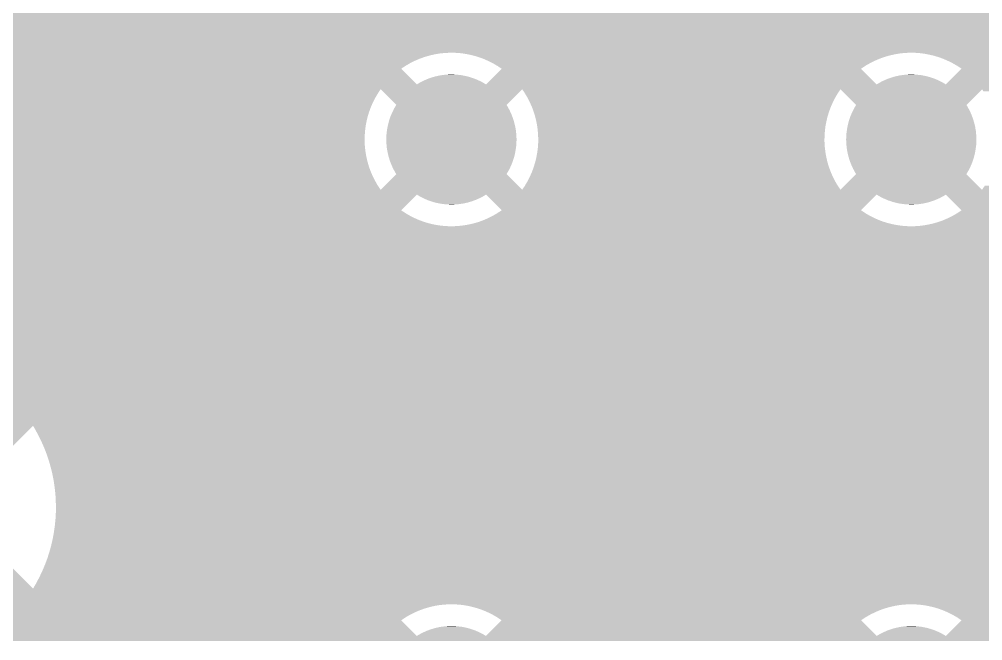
# Model space of a CAD drawing. Extents: x 295 to 953, y 10 to 290.
# Drawn here: x 609.51 to 624.15, y 107.2 to 116.65 of the extents above; entities that cross this region are included whole.
import ezdxf

# ---------------------------------------------------------------- set-up
doc = ezdxf.new("R2010")
doc.units = 0
doc.header["$LTSCALE"] = 5
doc.header["$MEASUREMENT"] = 0
doc.layers.add('GND1', color=7, linetype='CONTINUOUS')

msp = doc.modelspace()

# ---------------------------------------------------------------- linework, layer by layer
at = {"layer": 'GND1'}
for points in [[(563.448, 116.54), (563.539, 116.758), (640.048, 116.54), (640.13, 116.758)], [(563.351, 116.31), (563.448, 116.54), (640.008, 116.31), (640.048, 116.54)], [(563.249, 116.14), (563.303, 116.219), (640.012, 116.14), (640.004, 116.219)], [(563.303, 116.219), (563.321, 116.245), (640.004, 116.219), (640.005, 116.245)], [(563.321, 116.245), (563.35, 116.307), (640.005, 116.245), (640.008, 116.307)], [(563.35, 116.307), (563.351, 116.31), (640.008, 116.307), (640.008, 116.31)], [(563.141, 116.02), (563.174, 116.05), (615.526, 116.02), (615.597, 116.05)], [(563.174, 116.05), (563.202, 116.076), (615.597, 116.05), (615.669, 116.076)], [(563.202, 116.076), (563.212, 116.085), (615.669, 116.076), (615.702, 116.085)], [(563.212, 116.085), (563.22, 116.097), (615.702, 116.085), (615.742, 116.097)], [(563.22, 116.097), (563.232, 116.115), (615.742, 116.097), (615.817, 116.115)], [(563.232, 116.115), (563.241, 116.128), (615.817, 116.115), (615.893, 116.128)], [(563.241, 116.128), (563.247, 116.136), (615.893, 116.128), (615.969, 116.136)], [(563.247, 116.136), (563.249, 116.14), (615.969, 116.136), (616.046, 116.14)], [(616.123, 116.14), (616.046, 116.14), (623.022, 116.14), (623.031, 116.14)], [(616.178, 116.136), (616.123, 116.14), (622.954, 116.136), (623.022, 116.14)], [(616.199, 116.135), (616.178, 116.136), (622.942, 116.135), (622.954, 116.136)], [(616.257, 116.128), (616.199, 116.135), (622.878, 116.128), (622.942, 116.135)], [(616.276, 116.125), (616.257, 116.128), (622.865, 116.125), (622.878, 116.128)], [(616.334, 116.115), (616.276, 116.125), (622.802, 116.115), (622.865, 116.125)], [(616.351, 116.111), (616.334, 116.115), (622.789, 116.111), (622.802, 116.115)], [(616.409, 116.097), (616.351, 116.111), (622.727, 116.097), (622.789, 116.111)], [(616.426, 116.093), (616.409, 116.097), (622.714, 116.093), (622.727, 116.097)], [(616.483, 116.076), (616.426, 116.093), (622.654, 116.076), (622.714, 116.093)], [(616.499, 116.071), (616.483, 116.076), (622.64, 116.071), (622.654, 116.076)], [(616.556, 116.05), (616.499, 116.071), (622.582, 116.05), (622.64, 116.071)], [(616.571, 116.044), (616.556, 116.05), (622.568, 116.044), (622.582, 116.05)], [(623.184, 116.135), (623.108, 116.14), (640.012, 116.135), (640.012, 116.14)], [(623.261, 116.125), (623.184, 116.135), (640.013, 116.125), (640.012, 116.135)], [(623.336, 116.111), (623.261, 116.125), (640.015, 116.111), (640.013, 116.125)], [(623.411, 116.093), (623.336, 116.111), (640.016, 116.093), (640.015, 116.111)], [(623.484, 116.071), (623.411, 116.093), (640.019, 116.071), (640.016, 116.093)], [(623.556, 116.044), (623.484, 116.071), (640.021, 116.044), (640.019, 116.071)], [(562.969, 115.897), (562.984, 115.906), (615.313, 115.897), (615.326, 115.906)], [(562.984, 115.906), (563.059, 115.948), (615.326, 115.906), (615.39, 115.948)], [(563.059, 115.948), (563.07, 115.954), (615.39, 115.948), (615.402, 115.954)], [(563.07, 115.954), (563.104, 115.986), (615.402, 115.954), (615.457, 115.986)], [(563.104, 115.986), (563.141, 116.02), (615.457, 115.986), (615.526, 116.02)], [(616.626, 116.02), (616.571, 116.044), (622.511, 116.02), (622.568, 116.044)], [(616.641, 116.013), (616.626, 116.02), (622.498, 116.013), (622.511, 116.02)], [(616.695, 115.986), (616.641, 116.013), (622.442, 115.986), (622.498, 116.013)], [(616.71, 115.978), (616.695, 115.986), (622.429, 115.978), (622.442, 115.986)], [(616.762, 115.948), (616.71, 115.978), (622.375, 115.948), (622.429, 115.978)], [(616.776, 115.94), (616.762, 115.948), (622.363, 115.94), (622.375, 115.948)], [(616.826, 115.906), (616.776, 115.94), (622.311, 115.906), (622.363, 115.94)], [(616.84, 115.897), (616.826, 115.906), (622.298, 115.897), (622.311, 115.906)], [(623.626, 116.013), (623.556, 116.044), (640.024, 116.013), (640.021, 116.044)], [(623.679, 115.987), (623.626, 116.013), (640.027, 115.987), (640.024, 116.013)], [(623.695, 115.978), (623.679, 115.987), (640.029, 115.978), (640.027, 115.987)], [(623.761, 115.94), (623.695, 115.978), (640.041, 115.94), (640.029, 115.978)], [(623.825, 115.897), (623.761, 115.94), (640.053, 115.897), (640.041, 115.94)], [(562.426, 115.659), (562.902, 115.859), (615.551, 115.659), (615.351, 115.859)], [(562.902, 115.859), (562.969, 115.897), (615.351, 115.859), (615.313, 115.897)], [(615.731, 115.748), (615.771, 115.762), (616.424, 115.748), (616.38, 115.762)], [(615.771, 115.762), (615.794, 115.769), (616.38, 115.762), (616.361, 115.769)], [(615.794, 115.769), (615.835, 115.781), (616.361, 115.769), (616.316, 115.781)], [(615.835, 115.781), (615.859, 115.786), (616.316, 115.781), (616.296, 115.786)], [(615.859, 115.786), (615.9, 115.795), (616.296, 115.786), (616.25, 115.795)], [(615.9, 115.795), (615.925, 115.799), (616.25, 115.795), (616.231, 115.799)], [(615.925, 115.799), (615.966, 115.804), (616.231, 115.799), (616.183, 115.804)], [(615.966, 115.804), (615.994, 115.807), (616.183, 115.804), (616.165, 115.807)], [(615.994, 115.807), (616.032, 115.81), (616.165, 115.807), (616.112, 115.81)], [(616.032, 115.81), (616.099, 115.81), (616.112, 115.81), (616.099, 115.81)], [(616.602, 115.659), (616.84, 115.897), (622.536, 115.659), (622.298, 115.897)], [(622.716, 115.748), (622.756, 115.762), (623.409, 115.748), (623.365, 115.762)], [(622.756, 115.762), (622.779, 115.769), (623.365, 115.762), (623.346, 115.769)], [(622.779, 115.769), (622.82, 115.781), (623.346, 115.769), (623.301, 115.781)], [(622.82, 115.781), (622.844, 115.786), (623.301, 115.781), (623.281, 115.786)], [(622.844, 115.786), (622.885, 115.795), (623.281, 115.786), (623.235, 115.795)], [(622.885, 115.795), (622.91, 115.799), (623.235, 115.795), (623.216, 115.799)], [(622.91, 115.799), (622.951, 115.804), (623.216, 115.799), (623.168, 115.804)], [(622.951, 115.804), (622.979, 115.807), (623.168, 115.804), (623.15, 115.807)], [(622.979, 115.807), (623.017, 115.81), (623.15, 115.807), (623.097, 115.81)], [(623.017, 115.81), (623.084, 115.81), (623.097, 115.81), (623.084, 115.81)], [(623.587, 115.659), (623.691, 115.763), (640.147, 115.659), (640.093, 115.763)], [(623.691, 115.763), (623.825, 115.897), (640.093, 115.763), (640.053, 115.897)], [(562.249, 115.585), (562.426, 115.659), (640.185, 115.585), (640.147, 115.659)], [(615.551, 115.659), (615.589, 115.682), (616.602, 115.659), (616.563, 115.682)], [(615.589, 115.682), (615.609, 115.693), (616.563, 115.682), (616.545, 115.693)], [(615.609, 115.693), (615.648, 115.713), (616.545, 115.693), (616.504, 115.713)], [(615.648, 115.713), (615.669, 115.722), (616.504, 115.713), (616.485, 115.722)], [(615.669, 115.722), (615.709, 115.74), (616.485, 115.722), (616.443, 115.74)], [(615.709, 115.74), (615.731, 115.748), (616.443, 115.74), (616.424, 115.748)], [(622.536, 115.659), (622.574, 115.682), (623.587, 115.659), (623.548, 115.682)], [(622.574, 115.682), (622.594, 115.693), (623.548, 115.682), (623.53, 115.693)], [(622.594, 115.693), (622.633, 115.713), (623.53, 115.693), (623.489, 115.713)], [(622.633, 115.713), (622.654, 115.722), (623.489, 115.713), (623.47, 115.722)], [(622.654, 115.722), (622.694, 115.74), (623.47, 115.722), (623.428, 115.74)], [(622.694, 115.74), (622.716, 115.748), (623.428, 115.74), (623.409, 115.748)], [(561.939, 115.455), (562.097, 115.521), (614.92, 115.455), (614.959, 115.521)], [(562.097, 115.521), (562.249, 115.585), (614.959, 115.521), (615.001, 115.585)], [(615.239, 115.347), (615.001, 115.585), (616.914, 115.347), (617.152, 115.585)], [(617.178, 115.547), (617.152, 115.585), (621.961, 115.547), (621.986, 115.585)], [(617.194, 115.521), (617.178, 115.547), (621.944, 115.521), (621.961, 115.547)], [(617.218, 115.481), (617.194, 115.521), (621.92, 115.481), (621.944, 115.521)], [(617.233, 115.455), (617.218, 115.481), (621.905, 115.455), (621.92, 115.481)], [(622.224, 115.347), (621.986, 115.585), (623.899, 115.347), (624.137, 115.585)], [(624.157, 115.556), (624.137, 115.585), (640.2, 115.556), (640.185, 115.585)], [(530.261, 115.366), (530.216, 115.38), (614.876, 115.366), (614.882, 115.38)], [(530.387, 115.323), (530.261, 115.366), (614.857, 115.323), (614.876, 115.366)], [(530.405, 115.316), (530.387, 115.323), (614.854, 115.316), (614.857, 115.323)], [(561.594, 115.38), (561.645, 115.386), (614.882, 115.38), (614.885, 115.386)], [(561.645, 115.386), (561.786, 115.403), (614.885, 115.386), (614.893, 115.403)], [(561.786, 115.403), (561.918, 115.446), (614.893, 115.403), (614.915, 115.446)], [(561.918, 115.446), (561.939, 115.455), (614.915, 115.446), (614.92, 115.455)], [(615.205, 115.29), (615.228, 115.328), (616.947, 115.29), (616.926, 115.328)], [(615.228, 115.328), (615.239, 115.347), (616.926, 115.328), (616.914, 115.347)], [(617.255, 115.414), (617.233, 115.455), (621.884, 115.414), (621.905, 115.455)], [(617.268, 115.386), (617.255, 115.414), (621.87, 115.386), (621.884, 115.414)], [(617.287, 115.344), (617.268, 115.386), (621.851, 115.344), (621.87, 115.386)], [(617.299, 115.316), (617.287, 115.344), (621.839, 115.316), (621.851, 115.344)], [(622.19, 115.29), (622.213, 115.328), (623.932, 115.29), (623.911, 115.328)], [(622.213, 115.328), (622.224, 115.347), (623.911, 115.328), (623.899, 115.347)], [(530.511, 115.275), (530.405, 115.316), (614.839, 115.275), (614.854, 115.316)], [(530.549, 115.259), (530.511, 115.275), (614.833, 115.259), (614.839, 115.275)], [(538.547, 115.244), (538.353, 115.259), (614.827, 115.244), (614.833, 115.259)], [(538.756, 115.228), (538.547, 115.244), (614.822, 115.228), (614.827, 115.244)], [(539.055, 115.171), (538.756, 115.228), (614.805, 115.171), (614.822, 115.228)], [(615.15, 115.169), (615.167, 115.21), (617.002, 115.169), (616.986, 115.21)], [(615.167, 115.21), (615.176, 115.23), (616.986, 115.21), (616.977, 115.23)], [(615.176, 115.23), (615.196, 115.27), (616.977, 115.23), (616.958, 115.27)], [(615.196, 115.27), (615.205, 115.29), (616.958, 115.27), (616.947, 115.29)], [(617.316, 115.273), (617.299, 115.316), (621.823, 115.273), (621.839, 115.316)], [(617.325, 115.244), (617.316, 115.273), (621.812, 115.244), (621.823, 115.273)], [(617.34, 115.2), (617.325, 115.244), (621.799, 115.2), (621.812, 115.244)], [(617.348, 115.171), (617.34, 115.2), (621.79, 115.171), (621.799, 115.2)], [(622.135, 115.169), (622.152, 115.21), (623.987, 115.169), (623.971, 115.21)], [(622.152, 115.21), (622.161, 115.23), (623.971, 115.21), (623.962, 115.23)], [(622.161, 115.23), (622.181, 115.27), (623.962, 115.23), (623.943, 115.27)], [(622.181, 115.27), (622.19, 115.29), (623.943, 115.27), (623.932, 115.29)], [(539.153, 115.152), (539.055, 115.171), (614.8, 115.152), (614.805, 115.171)], [(539.334, 115.096), (539.153, 115.152), (614.787, 115.096), (614.8, 115.152)], [(539.539, 115.033), (539.334, 115.096), (614.775, 115.033), (614.787, 115.096)], [(539.567, 115.021), (539.539, 115.033), (614.773, 115.021), (614.775, 115.033)], [(615.108, 115.02), (615.112, 115.041), (617.046, 115.02), (617.04, 115.041)], [(615.112, 115.041), (615.124, 115.084), (617.04, 115.041), (617.03, 115.084)], [(615.124, 115.084), (615.129, 115.106), (617.03, 115.084), (617.023, 115.106)], [(615.129, 115.106), (615.143, 115.148), (617.023, 115.106), (617.01, 115.148)], [(615.143, 115.148), (615.15, 115.169), (617.01, 115.148), (617.002, 115.169)], [(617.36, 115.126), (617.348, 115.171), (621.779, 115.126), (621.79, 115.171)], [(617.366, 115.096), (617.36, 115.126), (621.772, 115.096), (621.779, 115.126)], [(617.375, 115.051), (617.366, 115.096), (621.763, 115.051), (621.772, 115.096)], [(617.38, 115.021), (617.375, 115.051), (621.758, 115.021), (621.763, 115.051)], [(622.093, 115.02), (622.097, 115.041), (624.031, 115.02), (624.025, 115.041)], [(622.097, 115.041), (622.109, 115.084), (624.025, 115.041), (624.015, 115.084)], [(622.109, 115.084), (622.114, 115.106), (624.015, 115.084), (624.008, 115.106)], [(622.114, 115.106), (622.128, 115.148), (624.008, 115.106), (623.995, 115.148)], [(622.128, 115.148), (622.135, 115.169), (623.995, 115.148), (623.987, 115.169)], [(539.742, 114.944), (539.567, 115.021), (614.764, 114.944), (614.773, 115.021)], [(539.91, 114.872), (539.742, 114.944), (614.759, 114.872), (614.764, 114.944)], [(615.088, 114.844), (615.09, 114.888), (617.065, 114.844), (617.063, 114.888)], [(615.09, 114.888), (615.091, 114.91), (617.063, 114.888), (617.061, 114.91)], [(615.091, 114.91), (615.097, 114.954), (617.061, 114.91), (617.057, 114.954)], [(615.097, 114.954), (615.1, 114.976), (617.057, 114.954), (617.053, 114.976)], [(615.1, 114.976), (615.108, 115.02), (617.053, 114.976), (617.046, 115.02)], [(617.386, 114.975), (617.38, 115.021), (621.752, 114.975), (621.758, 115.021)], [(617.389, 114.944), (617.386, 114.975), (621.749, 114.944), (621.752, 114.975)], [(617.393, 114.898), (617.389, 114.944), (621.746, 114.898), (621.749, 114.944)], [(617.394, 114.868), (617.393, 114.898), (621.744, 114.868), (621.746, 114.898)], [(622.073, 114.844), (622.075, 114.888), (624.05, 114.844), (624.048, 114.888)], [(622.075, 114.888), (622.076, 114.91), (624.048, 114.888), (624.046, 114.91)], [(622.076, 114.91), (622.082, 114.954), (624.046, 114.91), (624.042, 114.954)], [(622.082, 114.954), (622.085, 114.976), (624.042, 114.954), (624.038, 114.976)], [(622.085, 114.976), (622.093, 115.02), (624.038, 114.976), (624.031, 115.02)], [(539.917, 114.868), (539.91, 114.872), (614.759, 114.868), (614.759, 114.872)], [(540.051, 114.791), (539.917, 114.868), (614.758, 114.791), (614.759, 114.868)], [(540.184, 114.714), (540.051, 114.791), (614.762, 114.714), (614.758, 114.791)], [(615.087, 114.822), (615.088, 114.844), (617.066, 114.822), (617.065, 114.844)], [(615.088, 114.799), (615.087, 114.822), (617.065, 114.799), (617.066, 114.822)], [(615.09, 114.755), (615.088, 114.799), (617.063, 114.755), (617.065, 114.799)], [(615.092, 114.733), (615.09, 114.755), (617.062, 114.733), (617.063, 114.755)], [(615.096, 114.689), (615.092, 114.733), (617.056, 114.689), (617.062, 114.733)], [(617.391, 114.714), (617.395, 114.775), (621.747, 114.714), (621.744, 114.775)], [(617.395, 114.822), (617.394, 114.868), (621.743, 114.822), (621.744, 114.868)], [(617.395, 114.791), (617.395, 114.822), (621.743, 114.791), (621.743, 114.822)], [(617.395, 114.775), (617.395, 114.791), (621.744, 114.775), (621.743, 114.791)], [(622.072, 114.822), (622.073, 114.844), (624.051, 114.822), (624.05, 114.844)], [(622.073, 114.799), (622.072, 114.822), (624.05, 114.799), (624.051, 114.822)], [(622.075, 114.755), (622.073, 114.799), (624.048, 114.755), (624.05, 114.799)], [(622.077, 114.733), (622.075, 114.755), (624.047, 114.733), (624.048, 114.755)], [(622.081, 114.689), (622.077, 114.733), (624.041, 114.689), (624.047, 114.733)], [(540.26, 114.671), (540.184, 114.714), (614.767, 114.671), (614.762, 114.714)], [(540.305, 114.638), (540.26, 114.671), (614.771, 114.638), (614.767, 114.671)], [(540.409, 114.562), (540.305, 114.638), (614.784, 114.562), (614.771, 114.638)], [(615.1, 114.667), (615.096, 114.689), (617.053, 114.667), (617.056, 114.689)], [(615.108, 114.623), (615.1, 114.667), (617.045, 114.623), (617.053, 114.667)], [(615.113, 114.602), (615.108, 114.623), (617.041, 114.602), (617.045, 114.623)], [(615.123, 114.559), (615.113, 114.602), (617.03, 114.559), (617.041, 114.602)], [(617.369, 114.562), (617.38, 114.623), (621.769, 114.562), (621.758, 114.623)], [(617.38, 114.623), (617.382, 114.638), (621.758, 114.623), (621.756, 114.638)], [(617.382, 114.638), (617.39, 114.699), (621.756, 114.638), (621.749, 114.699)], [(617.39, 114.699), (617.391, 114.714), (621.749, 114.699), (621.747, 114.714)], [(622.085, 114.667), (622.081, 114.689), (624.038, 114.667), (624.041, 114.689)], [(622.093, 114.623), (622.085, 114.667), (624.03, 114.623), (624.038, 114.667)], [(622.098, 114.602), (622.093, 114.623), (624.026, 114.602), (624.03, 114.623)], [(622.108, 114.559), (622.098, 114.602), (624.015, 114.559), (624.026, 114.602)], [(540.511, 114.488), (540.409, 114.562), (614.801, 114.488), (614.784, 114.562)], [(540.587, 114.432), (540.511, 114.488), (614.817, 114.432), (614.801, 114.488)], [(615.13, 114.537), (615.123, 114.559), (617.024, 114.537), (617.03, 114.559)], [(615.143, 114.495), (615.13, 114.537), (617.01, 114.495), (617.024, 114.537)], [(615.151, 114.474), (615.143, 114.495), (617.003, 114.474), (617.01, 114.495)], [(615.167, 114.433), (615.151, 114.474), (616.986, 114.433), (617.003, 114.474)], [(617.33, 114.414), (617.348, 114.473), (621.807, 114.414), (621.79, 114.473)], [(617.348, 114.473), (617.352, 114.488), (621.79, 114.473), (621.786, 114.488)], [(617.352, 114.488), (617.366, 114.547), (621.786, 114.488), (621.772, 114.547)], [(617.366, 114.547), (617.369, 114.562), (621.772, 114.547), (621.769, 114.562)], [(622.115, 114.537), (622.108, 114.559), (624.009, 114.537), (624.015, 114.559)], [(622.128, 114.495), (622.115, 114.537), (623.995, 114.495), (624.009, 114.537)], [(622.136, 114.474), (622.128, 114.495), (623.988, 114.474), (623.995, 114.495)], [(622.152, 114.433), (622.136, 114.474), (623.971, 114.433), (623.988, 114.474)], [(540.607, 114.414), (540.587, 114.432), (614.822, 114.414), (614.817, 114.432)], [(540.686, 114.342), (540.607, 114.414), (614.848, 114.342), (614.822, 114.414)], [(540.763, 114.271), (540.686, 114.342), (614.878, 114.271), (614.848, 114.342)], [(615.001, 114.058), (615.239, 114.296), (617.152, 114.058), (616.914, 114.296)], [(615.176, 114.413), (615.167, 114.433), (616.977, 114.413), (616.986, 114.433)], [(615.195, 114.373), (615.176, 114.413), (616.958, 114.373), (616.977, 114.413)], [(615.206, 114.353), (615.195, 114.373), (616.948, 114.353), (616.958, 114.373)], [(615.227, 114.315), (615.206, 114.353), (616.925, 114.315), (616.948, 114.353)], [(615.239, 114.296), (615.227, 114.315), (616.914, 114.296), (616.925, 114.315)], [(617.274, 114.271), (617.299, 114.327), (621.863, 114.271), (621.839, 114.327)], [(617.299, 114.327), (617.304, 114.342), (621.839, 114.327), (621.833, 114.342)], [(617.304, 114.342), (617.326, 114.399), (621.833, 114.342), (621.813, 114.399)], [(617.326, 114.399), (617.33, 114.414), (621.813, 114.399), (621.807, 114.414)], [(621.986, 114.058), (622.224, 114.296), (624.137, 114.058), (623.899, 114.296)], [(622.161, 114.413), (622.152, 114.433), (623.962, 114.413), (623.971, 114.433)], [(622.18, 114.373), (622.161, 114.413), (623.943, 114.373), (623.962, 114.413)], [(622.191, 114.353), (622.18, 114.373), (623.933, 114.353), (623.943, 114.373)], [(622.212, 114.315), (622.191, 114.353), (623.91, 114.315), (623.933, 114.353)], [(622.224, 114.296), (622.212, 114.315), (623.899, 114.296), (623.91, 114.315)], [(540.838, 114.202), (540.763, 114.271), (614.912, 114.202), (614.878, 114.271)], [(540.885, 114.159), (540.838, 114.202), (614.937, 114.159), (614.912, 114.202)], [(540.906, 114.135), (540.885, 114.159), (614.95, 114.135), (614.937, 114.159)], [(617.202, 114.135), (617.233, 114.188), (621.935, 114.135), (621.905, 114.188)], [(617.233, 114.188), (617.24, 114.202), (621.905, 114.188), (621.897, 114.202)], [(617.24, 114.202), (617.268, 114.257), (621.897, 114.202), (621.87, 114.257)], [(617.268, 114.257), (617.274, 114.271), (621.87, 114.257), (621.863, 114.271)], [(540.962, 114.071), (540.906, 114.135), (614.992, 114.071), (614.95, 114.135)], [(540.973, 114.058), (540.962, 114.071), (615.001, 114.058), (614.992, 114.071)], [(540.998, 114.03), (540.973, 114.058), (669.978, 114.03), (670.012, 114.058)], [(541.038, 113.984), (540.998, 114.03), (669.938, 113.984), (669.978, 114.03)], [(617.152, 114.058), (617.16, 114.071), (621.986, 114.058), (621.977, 114.071)], [(617.16, 114.071), (617.195, 114.122), (621.977, 114.071), (621.944, 114.122)], [(617.195, 114.122), (617.202, 114.135), (621.944, 114.122), (621.935, 114.135)], [(624.137, 114.058), (624.18, 114.122), (670.012, 114.058), (670.088, 114.122)], [(541.151, 113.855), (541.038, 113.984), (615.422, 113.855), (615.551, 113.984)], [(541.227, 113.746), (541.151, 113.855), (615.313, 113.746), (615.422, 113.855)], [(615.59, 113.961), (615.551, 113.984), (616.564, 113.961), (616.602, 113.984)], [(615.608, 113.95), (615.59, 113.961), (616.544, 113.95), (616.564, 113.961)], [(615.649, 113.93), (615.608, 113.95), (616.505, 113.93), (616.544, 113.95)], [(615.668, 113.921), (615.649, 113.93), (616.484, 113.921), (616.505, 113.93)], [(615.71, 113.903), (615.668, 113.921), (616.444, 113.903), (616.484, 113.921)], [(615.729, 113.895), (615.71, 113.903), (616.422, 113.895), (616.444, 113.903)], [(615.773, 113.881), (615.729, 113.895), (616.382, 113.881), (616.422, 113.895)], [(615.792, 113.874), (615.773, 113.881), (616.359, 113.874), (616.382, 113.881)], [(615.837, 113.862), (615.792, 113.874), (616.318, 113.862), (616.359, 113.874)], [(615.857, 113.857), (615.837, 113.862), (616.294, 113.857), (616.318, 113.862)], [(615.903, 113.848), (615.857, 113.857), (616.253, 113.848), (616.294, 113.857)], [(616.84, 113.746), (616.602, 113.984), (622.298, 113.746), (622.536, 113.984)], [(622.575, 113.961), (622.536, 113.984), (623.549, 113.961), (623.587, 113.984)], [(622.593, 113.95), (622.575, 113.961), (623.529, 113.95), (623.549, 113.961)], [(622.634, 113.93), (622.593, 113.95), (623.49, 113.93), (623.529, 113.95)], [(622.653, 113.921), (622.634, 113.93), (623.469, 113.921), (623.49, 113.93)], [(622.695, 113.903), (622.653, 113.921), (623.429, 113.903), (623.469, 113.921)], [(622.714, 113.895), (622.695, 113.903), (623.407, 113.895), (623.429, 113.903)], [(622.758, 113.881), (622.714, 113.895), (623.367, 113.881), (623.407, 113.895)], [(622.777, 113.874), (622.758, 113.881), (623.344, 113.874), (623.367, 113.881)], [(622.822, 113.862), (622.777, 113.874), (623.303, 113.862), (623.344, 113.874)], [(622.842, 113.857), (622.822, 113.862), (623.279, 113.857), (623.303, 113.862)], [(622.888, 113.848), (622.842, 113.857), (623.238, 113.848), (623.279, 113.857)], [(623.628, 113.943), (623.587, 113.984), (669.903, 113.943), (669.938, 113.984)], [(623.641, 113.93), (623.628, 113.943), (666.182, 113.93), (666.414, 113.943)], [(623.699, 113.872), (623.641, 113.93), (665.956, 113.872), (666.182, 113.93)], [(623.798, 113.773), (623.699, 113.872), (665.745, 113.773), (665.956, 113.872)], [(541.256, 113.704), (541.227, 113.746), (615.377, 113.704), (615.313, 113.746)], [(615.922, 113.845), (615.903, 113.848), (616.228, 113.845), (616.253, 113.848)], [(615.97, 113.839), (615.922, 113.845), (616.187, 113.839), (616.228, 113.845)], [(615.988, 113.837), (615.97, 113.839), (616.159, 113.837), (616.187, 113.839)], [(616.041, 113.834), (615.988, 113.837), (616.121, 113.834), (616.159, 113.837)], [(616.054, 113.833), (616.041, 113.834), (616.054, 113.833), (616.121, 113.834)], [(616.775, 113.704), (616.827, 113.737), (622.362, 113.704), (622.312, 113.737)], [(616.827, 113.737), (616.84, 113.746), (622.312, 113.737), (622.298, 113.746)], [(622.907, 113.845), (622.888, 113.848), (623.213, 113.845), (623.238, 113.848)], [(622.955, 113.839), (622.907, 113.845), (623.172, 113.839), (623.213, 113.845)], [(622.973, 113.837), (622.955, 113.839), (623.144, 113.837), (623.172, 113.839)], [(623.026, 113.834), (622.973, 113.837), (623.106, 113.834), (623.144, 113.837)], [(623.039, 113.833), (623.026, 113.834), (623.039, 113.833), (623.106, 113.834)], [(623.748, 113.695), (623.812, 113.737), (665.64, 113.695), (665.697, 113.737)], [(623.825, 113.746), (623.798, 113.773), (665.709, 113.746), (665.745, 113.773)], [(623.812, 113.737), (623.825, 113.746), (665.697, 113.737), (665.709, 113.746)], [(541.283, 113.665), (541.256, 113.704), (615.443, 113.665), (615.377, 113.704)], [(541.308, 113.63), (541.283, 113.665), (615.512, 113.63), (615.443, 113.665)], [(541.329, 113.599), (541.308, 113.63), (615.582, 113.599), (615.512, 113.63)], [(541.348, 113.572), (541.329, 113.599), (615.654, 113.572), (615.582, 113.599)], [(541.363, 113.55), (541.348, 113.572), (615.727, 113.55), (615.654, 113.572)], [(616.424, 113.55), (616.484, 113.567), (622.712, 113.55), (622.655, 113.567)], [(616.484, 113.567), (616.498, 113.572), (622.655, 113.567), (622.639, 113.572)], [(616.498, 113.572), (616.557, 113.593), (622.639, 113.572), (622.583, 113.593)], [(616.557, 113.593), (616.57, 113.599), (622.583, 113.593), (622.567, 113.599)], [(616.57, 113.599), (616.627, 113.623), (622.567, 113.599), (622.512, 113.623)], [(616.627, 113.623), (616.641, 113.63), (622.512, 113.623), (622.497, 113.63)], [(616.641, 113.63), (616.696, 113.657), (622.497, 113.63), (622.443, 113.657)], [(616.696, 113.657), (616.709, 113.665), (622.443, 113.657), (622.428, 113.665)], [(616.709, 113.665), (616.763, 113.695), (622.428, 113.665), (622.376, 113.695)], [(616.763, 113.695), (616.775, 113.704), (622.376, 113.695), (622.362, 113.704)], [(623.396, 113.546), (623.469, 113.567), (665.475, 113.546), (665.495, 113.567)], [(623.469, 113.567), (623.542, 113.593), (665.495, 113.567), (665.519, 113.593)], [(623.542, 113.593), (623.612, 113.623), (665.519, 113.593), (665.547, 113.623)], [(623.612, 113.623), (623.635, 113.635), (665.547, 113.623), (665.557, 113.635)], [(623.635, 113.635), (623.681, 113.657), (665.557, 113.635), (665.588, 113.657)], [(623.681, 113.657), (623.748, 113.695), (665.588, 113.657), (665.64, 113.695)], [(541.376, 113.532), (541.363, 113.55), (615.802, 113.532), (615.727, 113.55)], [(541.382, 113.523), (541.376, 113.532), (615.847, 113.523), (615.802, 113.532)], [(541.385, 113.518), (541.382, 113.523), (615.878, 113.518), (615.847, 113.523)], [(541.39, 113.509), (541.385, 113.518), (615.954, 113.509), (615.878, 113.518)], [(541.393, 113.504), (541.39, 113.509), (616.03, 113.504), (615.954, 113.509)], [(541.393, 113.503), (541.393, 113.504), (616.107, 113.503), (616.03, 113.504)], [(541.414, 113.464), (541.393, 113.503), (665.399, 113.464), (665.436, 113.503)], [(541.522, 113.265), (541.414, 113.464), (665.276, 113.265), (665.399, 113.464)], [(616.107, 113.503), (616.116, 113.504), (623.092, 113.503), (623.015, 113.504)], [(616.116, 113.504), (616.184, 113.507), (623.015, 113.504), (622.96, 113.507)], [(616.184, 113.507), (616.196, 113.509), (622.96, 113.507), (622.939, 113.509)], [(616.196, 113.509), (616.26, 113.516), (622.939, 113.509), (622.881, 113.516)], [(616.26, 113.516), (616.273, 113.518), (622.881, 113.516), (622.863, 113.518)], [(616.273, 113.518), (616.336, 113.529), (622.863, 113.518), (622.804, 113.529)], [(616.336, 113.529), (616.349, 113.532), (622.804, 113.529), (622.787, 113.532)], [(616.349, 113.532), (616.411, 113.546), (622.787, 113.532), (622.729, 113.546)], [(616.411, 113.546), (616.424, 113.55), (622.729, 113.546), (622.712, 113.55)], [(623.092, 113.503), (623.169, 113.507), (665.436, 113.503), (665.439, 113.507)], [(623.169, 113.507), (623.245, 113.516), (665.439, 113.507), (665.447, 113.516)], [(623.245, 113.516), (623.321, 113.529), (665.447, 113.516), (665.459, 113.529)], [(623.321, 113.529), (623.396, 113.546), (665.459, 113.529), (665.475, 113.546)], [(541.533, 113.245), (541.522, 113.265), (665.268, 113.245), (665.276, 113.265)], [(575.84, 113.214), (575.609, 113.245), (665.257, 113.214), (665.268, 113.245)], [(576.061, 113.139), (575.84, 113.214), (665.228, 113.139), (665.257, 113.214)], [(576.223, 113.048), (576.061, 113.139), (665.194, 113.048), (665.228, 113.139)], [(576.264, 113.024), (576.223, 113.048), (665.19, 113.024), (665.194, 113.048)], [(576.441, 112.873), (576.264, 113.024), (665.163, 112.873), (665.19, 113.024)], [(576.484, 112.818), (576.441, 112.873), (665.154, 112.818), (665.163, 112.873)], [(576.557, 112.726), (576.484, 112.818), (665.15, 112.726), (665.154, 112.818)], [(576.586, 112.69), (576.557, 112.726), (665.154, 112.69), (665.15, 112.726)], [(576.688, 112.494), (576.586, 112.69), (665.173, 112.494), (665.154, 112.69)], [(576.693, 112.483), (576.688, 112.494), (665.176, 112.483), (665.173, 112.494)], [(576.756, 112.271), (576.693, 112.483), (665.239, 112.271), (665.176, 112.483)], [(576.759, 112.26), (576.756, 112.271), (665.244, 112.26), (665.239, 112.271)], [(576.778, 112.064), (576.759, 112.26), (665.346, 112.064), (665.244, 112.26)], [(576.782, 112.028), (576.778, 112.064), (665.375, 112.028), (665.346, 112.064)], [(576.778, 111.936), (576.782, 112.028), (665.448, 111.936), (665.375, 112.028)], [(576.743, 111.729), (576.769, 111.881), (665.668, 111.729), (665.491, 111.881)], [(576.769, 111.881), (576.778, 111.936), (665.491, 111.881), (665.448, 111.936)], [(576.708, 111.626), (576.723, 111.666), (640.761, 111.626), (641.089, 111.666)], [(576.723, 111.666), (576.739, 111.706), (665.779, 111.666), (665.709, 111.706)], [(576.739, 111.706), (576.743, 111.729), (665.709, 111.706), (665.668, 111.729)], [(576.701, 111.608), (576.708, 111.626), (640.694, 111.608), (640.761, 111.626)], [(607.759, 111.608), (607.656, 111.608), (640.692, 111.608), (640.694, 111.608)], [(607.862, 111.603), (607.759, 111.608), (640.673, 111.603), (640.692, 111.608)], [(607.965, 111.593), (607.862, 111.603), (640.637, 111.593), (640.673, 111.603)], [(608.067, 111.579), (607.965, 111.593), (640.584, 111.579), (640.637, 111.593)], [(608.168, 111.561), (608.067, 111.579), (640.515, 111.561), (640.584, 111.579)], [(608.253, 111.542), (608.168, 111.561), (640.442, 111.542), (640.515, 111.561)], [(608.269, 111.538), (608.253, 111.542), (640.434, 111.538), (640.442, 111.542)], [(608.368, 111.511), (608.269, 111.538), (640.368, 111.511), (640.434, 111.538)], [(608.466, 111.48), (608.368, 111.511), (640.293, 111.48), (640.368, 111.511)], [(608.563, 111.444), (608.466, 111.48), (640.207, 111.444), (640.293, 111.48)], [(608.632, 111.415), (608.563, 111.444), (640.138, 111.415), (640.207, 111.444)], [(608.658, 111.404), (608.632, 111.415), (640.119, 111.404), (640.138, 111.415)], [(608.751, 111.36), (608.658, 111.404), (640.044, 111.36), (640.119, 111.404)], [(608.716, 111.045), (608.919, 111.249), (639.593, 111.045), (639.853, 111.249)], [(608.842, 111.313), (608.751, 111.36), (639.962, 111.313), (640.044, 111.36)], [(608.932, 111.261), (608.842, 111.313), (639.874, 111.261), (639.962, 111.313)], [(608.919, 111.249), (608.932, 111.261), (639.853, 111.249), (639.874, 111.261)], [(608.521, 110.851), (608.716, 111.045), (639.405, 110.851), (639.593, 111.045)], [(541.797, 110.639), (541.834, 110.809), (639.239, 110.639), (639.364, 110.809)], [(541.834, 110.809), (541.834, 110.81), (639.364, 110.809), (639.365, 110.81)], [(575.518, 110.81), (575.75, 110.824), (639.365, 110.81), (639.378, 110.824)], [(575.75, 110.824), (575.855, 110.851), (639.378, 110.824), (639.405, 110.851)], [(541.765, 110.543), (541.797, 110.639), (639.168, 110.543), (639.239, 110.639)], [(541.741, 110.471), (541.765, 110.543), (639.128, 110.471), (639.168, 110.543)], [(606.077, 110.06), (605.667, 110.471), (609.312, 110.06), (609.722, 110.471)], [(609.755, 110.415), (609.722, 110.471), (639.098, 110.415), (639.128, 110.471)], [(609.804, 110.324), (609.755, 110.415), (639.049, 110.324), (639.098, 110.415)], [(609.839, 110.254), (609.804, 110.324), (639.01, 110.254), (639.049, 110.324)], [(609.849, 110.232), (609.839, 110.254), (639.002, 110.232), (639.01, 110.254)], [(609.891, 110.138), (609.849, 110.232), (638.966, 110.138), (639.002, 110.232)], [(609.928, 110.041), (609.891, 110.138), (638.929, 110.041), (638.966, 110.138)], [(609.96, 109.945), (609.928, 110.041), (638.892, 109.945), (638.929, 110.041)], [(609.961, 109.944), (609.96, 109.945), (638.892, 109.944), (638.892, 109.945)], [(609.989, 109.845), (609.961, 109.944), (638.869, 109.845), (638.892, 109.944)], [(610.014, 109.745), (609.989, 109.845), (638.846, 109.745), (638.869, 109.845)], [(610.034, 109.644), (610.014, 109.745), (638.822, 109.644), (638.846, 109.745)], [(610.037, 109.624), (610.034, 109.644), (638.818, 109.624), (638.822, 109.644)], [(610.049, 109.542), (610.037, 109.624), (638.81, 109.542), (638.818, 109.624)], [(610.061, 109.439), (610.049, 109.542), (638.8, 109.439), (638.81, 109.542)], [(610.067, 109.337), (610.061, 109.439), (638.791, 109.337), (638.8, 109.439)], [(610.068, 109.296), (610.067, 109.337), (638.787, 109.296), (638.791, 109.337)], [(610.069, 109.234), (610.068, 109.296), (638.786, 109.234), (638.787, 109.296)], [(610.069, 109.169), (610.069, 109.234), (638.791, 109.169), (638.786, 109.234)], [(610.054, 108.963), (610.064, 109.066), (638.805, 108.963), (638.798, 109.066)], [(610.064, 109.066), (610.069, 109.169), (638.798, 109.066), (638.791, 109.169)], [(610.04, 108.861), (610.046, 108.905), (638.817, 108.861), (638.809, 108.905)], [(610.046, 108.905), (610.054, 108.963), (638.809, 108.905), (638.805, 108.963)], [(609.999, 108.659), (610.022, 108.76), (638.859, 108.659), (638.838, 108.76)], [(610.022, 108.76), (610.04, 108.861), (638.838, 108.76), (638.817, 108.861)], [(609.978, 108.581), (609.999, 108.659), (638.875, 108.581), (638.859, 108.659)], [(609.905, 108.365), (609.941, 108.462), (638.951, 108.365), (638.917, 108.462)], [(609.941, 108.462), (609.972, 108.56), (638.917, 108.462), (638.883, 108.56)], [(609.972, 108.56), (609.978, 108.581), (638.883, 108.56), (638.875, 108.581)], [(605.667, 107.997), (606.077, 108.407), (609.722, 107.997), (609.312, 108.407)], [(609.865, 108.27), (609.905, 108.365), (638.985, 108.27), (638.951, 108.365)], [(609.774, 108.086), (609.821, 108.177), (639.079, 108.086), (639.033, 108.177)], [(609.821, 108.177), (609.865, 108.27), (639.033, 108.177), (638.985, 108.27)], [(609.722, 107.997), (609.774, 108.086), (639.125, 107.997), (639.079, 108.086)], [(575.144, 107.977), (575.112, 107.997), (639.135, 107.977), (639.125, 107.997)], [(575.246, 107.914), (575.144, 107.977), (639.179, 107.914), (639.135, 107.977)], [(575.427, 107.758), (575.246, 107.914), (639.288, 107.758), (639.179, 107.914)], [(575.432, 107.754), (575.427, 107.758), (615.969, 107.754), (616.046, 107.758)], [(575.442, 107.746), (575.432, 107.754), (615.893, 107.746), (615.969, 107.754)], [(575.457, 107.733), (575.442, 107.746), (615.817, 107.733), (615.893, 107.746)], [(575.463, 107.728), (575.457, 107.733), (615.796, 107.728), (615.817, 107.733)], [(575.473, 107.715), (575.463, 107.728), (615.742, 107.715), (615.796, 107.728)], [(575.491, 107.694), (575.473, 107.715), (615.669, 107.694), (615.742, 107.715)], [(616.123, 107.758), (616.046, 107.758), (623.022, 107.758), (623.031, 107.758)], [(616.178, 107.754), (616.123, 107.758), (622.954, 107.754), (623.022, 107.758)], [(616.199, 107.753), (616.178, 107.754), (622.942, 107.753), (622.954, 107.754)], [(616.257, 107.746), (616.199, 107.753), (622.878, 107.746), (622.942, 107.753)], [(616.276, 107.743), (616.257, 107.746), (622.865, 107.743), (622.878, 107.746)], [(616.334, 107.733), (616.276, 107.743), (622.802, 107.733), (622.865, 107.743)], [(616.351, 107.729), (616.334, 107.733), (622.789, 107.729), (622.802, 107.733)], [(616.409, 107.715), (616.351, 107.729), (622.727, 107.715), (622.789, 107.729)], [(616.426, 107.711), (616.409, 107.715), (622.714, 107.711), (622.727, 107.715)], [(616.483, 107.694), (616.426, 107.711), (622.654, 107.694), (622.714, 107.711)], [(623.108, 107.758), (623.031, 107.758), (631.404, 107.758), (631.413, 107.758)], [(623.163, 107.754), (623.108, 107.758), (631.336, 107.754), (631.404, 107.758)], [(623.184, 107.753), (623.163, 107.754), (631.324, 107.753), (631.336, 107.754)], [(623.242, 107.746), (623.184, 107.753), (631.26, 107.746), (631.324, 107.753)], [(623.261, 107.743), (623.242, 107.746), (631.247, 107.743), (631.26, 107.746)], [(623.319, 107.733), (623.261, 107.743), (631.184, 107.733), (631.247, 107.743)], [(623.336, 107.729), (623.319, 107.733), (631.171, 107.729), (631.184, 107.733)], [(623.394, 107.715), (623.336, 107.729), (631.109, 107.715), (631.171, 107.729)], [(623.411, 107.711), (623.394, 107.715), (631.096, 107.711), (631.109, 107.715)], [(623.468, 107.694), (623.411, 107.711), (631.036, 107.694), (631.096, 107.711)], [(575.513, 107.668), (575.491, 107.694), (615.597, 107.668), (615.669, 107.694)], [(575.539, 107.638), (575.513, 107.668), (615.526, 107.638), (615.597, 107.668)], [(575.557, 107.617), (575.539, 107.638), (615.483, 107.617), (615.526, 107.638)], [(608.534, 107.604), (608.521, 107.617), (615.457, 107.604), (615.483, 107.617)], [(608.572, 107.566), (608.534, 107.604), (615.39, 107.566), (615.457, 107.604)], [(608.614, 107.524), (608.572, 107.566), (615.326, 107.524), (615.39, 107.566)], [(616.499, 107.689), (616.483, 107.694), (622.64, 107.689), (622.654, 107.694)], [(616.556, 107.668), (616.499, 107.689), (622.582, 107.668), (622.64, 107.689)], [(616.571, 107.662), (616.556, 107.668), (622.568, 107.662), (622.582, 107.668)], [(616.626, 107.638), (616.571, 107.662), (622.511, 107.638), (622.568, 107.662)], [(616.641, 107.631), (616.626, 107.638), (622.498, 107.631), (622.511, 107.638)], [(616.695, 107.604), (616.641, 107.631), (622.442, 107.604), (622.498, 107.631)], [(616.71, 107.596), (616.695, 107.604), (622.429, 107.596), (622.442, 107.604)], [(616.762, 107.566), (616.71, 107.596), (622.375, 107.566), (622.429, 107.596)], [(616.776, 107.558), (616.762, 107.566), (622.363, 107.558), (622.375, 107.566)], [(623.484, 107.689), (623.468, 107.694), (631.022, 107.689), (631.036, 107.694)], [(623.541, 107.668), (623.484, 107.689), (630.964, 107.668), (631.022, 107.689)], [(623.556, 107.662), (623.541, 107.668), (630.95, 107.662), (630.964, 107.668)], [(623.611, 107.638), (623.556, 107.662), (630.893, 107.638), (630.95, 107.662)], [(623.626, 107.631), (623.611, 107.638), (630.88, 107.631), (630.893, 107.638)], [(623.68, 107.604), (623.626, 107.631), (630.824, 107.604), (630.88, 107.631)], [(623.695, 107.596), (623.68, 107.604), (630.811, 107.596), (630.824, 107.604)], [(623.747, 107.566), (623.695, 107.596), (630.757, 107.566), (630.811, 107.596)], [(623.761, 107.558), (623.747, 107.566), (630.745, 107.558), (630.757, 107.566)], [(608.623, 107.515), (608.614, 107.524), (615.313, 107.515), (615.326, 107.524)], [(608.86, 107.277), (608.623, 107.515), (615.551, 107.277), (615.313, 107.515)], [(615.9, 107.413), (615.925, 107.417), (616.25, 107.413), (616.231, 107.417)], [(615.925, 107.417), (615.966, 107.422), (616.231, 107.417), (616.183, 107.422)], [(615.966, 107.422), (615.994, 107.425), (616.183, 107.422), (616.165, 107.425)], [(615.994, 107.425), (616.032, 107.428), (616.165, 107.425), (616.112, 107.428)], [(616.032, 107.428), (616.099, 107.428), (616.112, 107.428), (616.099, 107.428)], [(616.602, 107.277), (616.84, 107.515), (622.536, 107.277), (622.298, 107.515)], [(616.826, 107.524), (616.776, 107.558), (622.311, 107.524), (622.363, 107.558)], [(616.84, 107.515), (616.826, 107.524), (622.298, 107.515), (622.311, 107.524)], [(622.885, 107.413), (622.91, 107.417), (623.235, 107.413), (623.216, 107.417)], [(622.91, 107.417), (622.951, 107.422), (623.216, 107.417), (623.168, 107.422)], [(622.951, 107.422), (622.979, 107.425), (623.168, 107.422), (623.15, 107.425)], [(622.979, 107.425), (623.017, 107.428), (623.15, 107.425), (623.097, 107.428)], [(623.017, 107.428), (623.084, 107.428), (623.097, 107.428), (623.084, 107.428)], [(623.587, 107.277), (623.825, 107.515), (630.918, 107.277), (630.68, 107.515)], [(623.811, 107.524), (623.761, 107.558), (630.693, 107.524), (630.745, 107.558)], [(623.825, 107.515), (623.811, 107.524), (630.68, 107.515), (630.693, 107.524)], [(608.884, 107.254), (608.86, 107.277), (639.802, 107.254), (639.774, 107.277)], [(615.551, 107.277), (615.589, 107.3), (616.602, 107.277), (616.563, 107.3)], [(615.589, 107.3), (615.609, 107.311), (616.563, 107.3), (616.545, 107.311)], [(615.609, 107.311), (615.648, 107.331), (616.545, 107.311), (616.504, 107.331)], [(615.648, 107.331), (615.669, 107.34), (616.504, 107.331), (616.485, 107.34)], [(615.669, 107.34), (615.709, 107.358), (616.485, 107.34), (616.443, 107.358)], [(615.709, 107.358), (615.731, 107.366), (616.443, 107.358), (616.424, 107.366)], [(615.731, 107.366), (615.771, 107.38), (616.424, 107.366), (616.38, 107.38)], [(615.771, 107.38), (615.794, 107.387), (616.38, 107.38), (616.361, 107.387)], [(615.794, 107.387), (615.835, 107.399), (616.361, 107.387), (616.316, 107.399)], [(615.835, 107.399), (615.859, 107.404), (616.316, 107.399), (616.296, 107.404)], [(615.859, 107.404), (615.9, 107.413), (616.296, 107.404), (616.25, 107.413)], [(622.536, 107.277), (622.574, 107.3), (623.587, 107.277), (623.548, 107.3)], [(622.574, 107.3), (622.594, 107.311), (623.548, 107.3), (623.53, 107.311)], [(622.594, 107.311), (622.633, 107.331), (623.53, 107.311), (623.489, 107.331)], [(622.633, 107.331), (622.654, 107.34), (623.489, 107.331), (623.47, 107.34)], [(622.654, 107.34), (622.694, 107.358), (623.47, 107.34), (623.428, 107.358)], [(622.694, 107.358), (622.716, 107.366), (623.428, 107.358), (623.409, 107.366)], [(622.716, 107.366), (622.756, 107.38), (623.409, 107.366), (623.365, 107.38)], [(622.756, 107.38), (622.779, 107.387), (623.365, 107.38), (623.346, 107.387)], [(622.779, 107.387), (622.82, 107.399), (623.346, 107.387), (623.301, 107.399)], [(622.82, 107.399), (622.844, 107.404), (623.301, 107.399), (623.281, 107.404)], [(622.844, 107.404), (622.885, 107.413), (623.281, 107.404), (623.235, 107.413)], [(608.932, 107.206), (608.884, 107.254), (639.879, 107.206), (639.802, 107.254)], [(608.926, 107.203), (608.932, 107.206), (639.885, 107.203), (639.879, 107.206)]]:
    msp.add_solid(points, dxfattribs=at)

doc.saveas('drawing.dxf')
